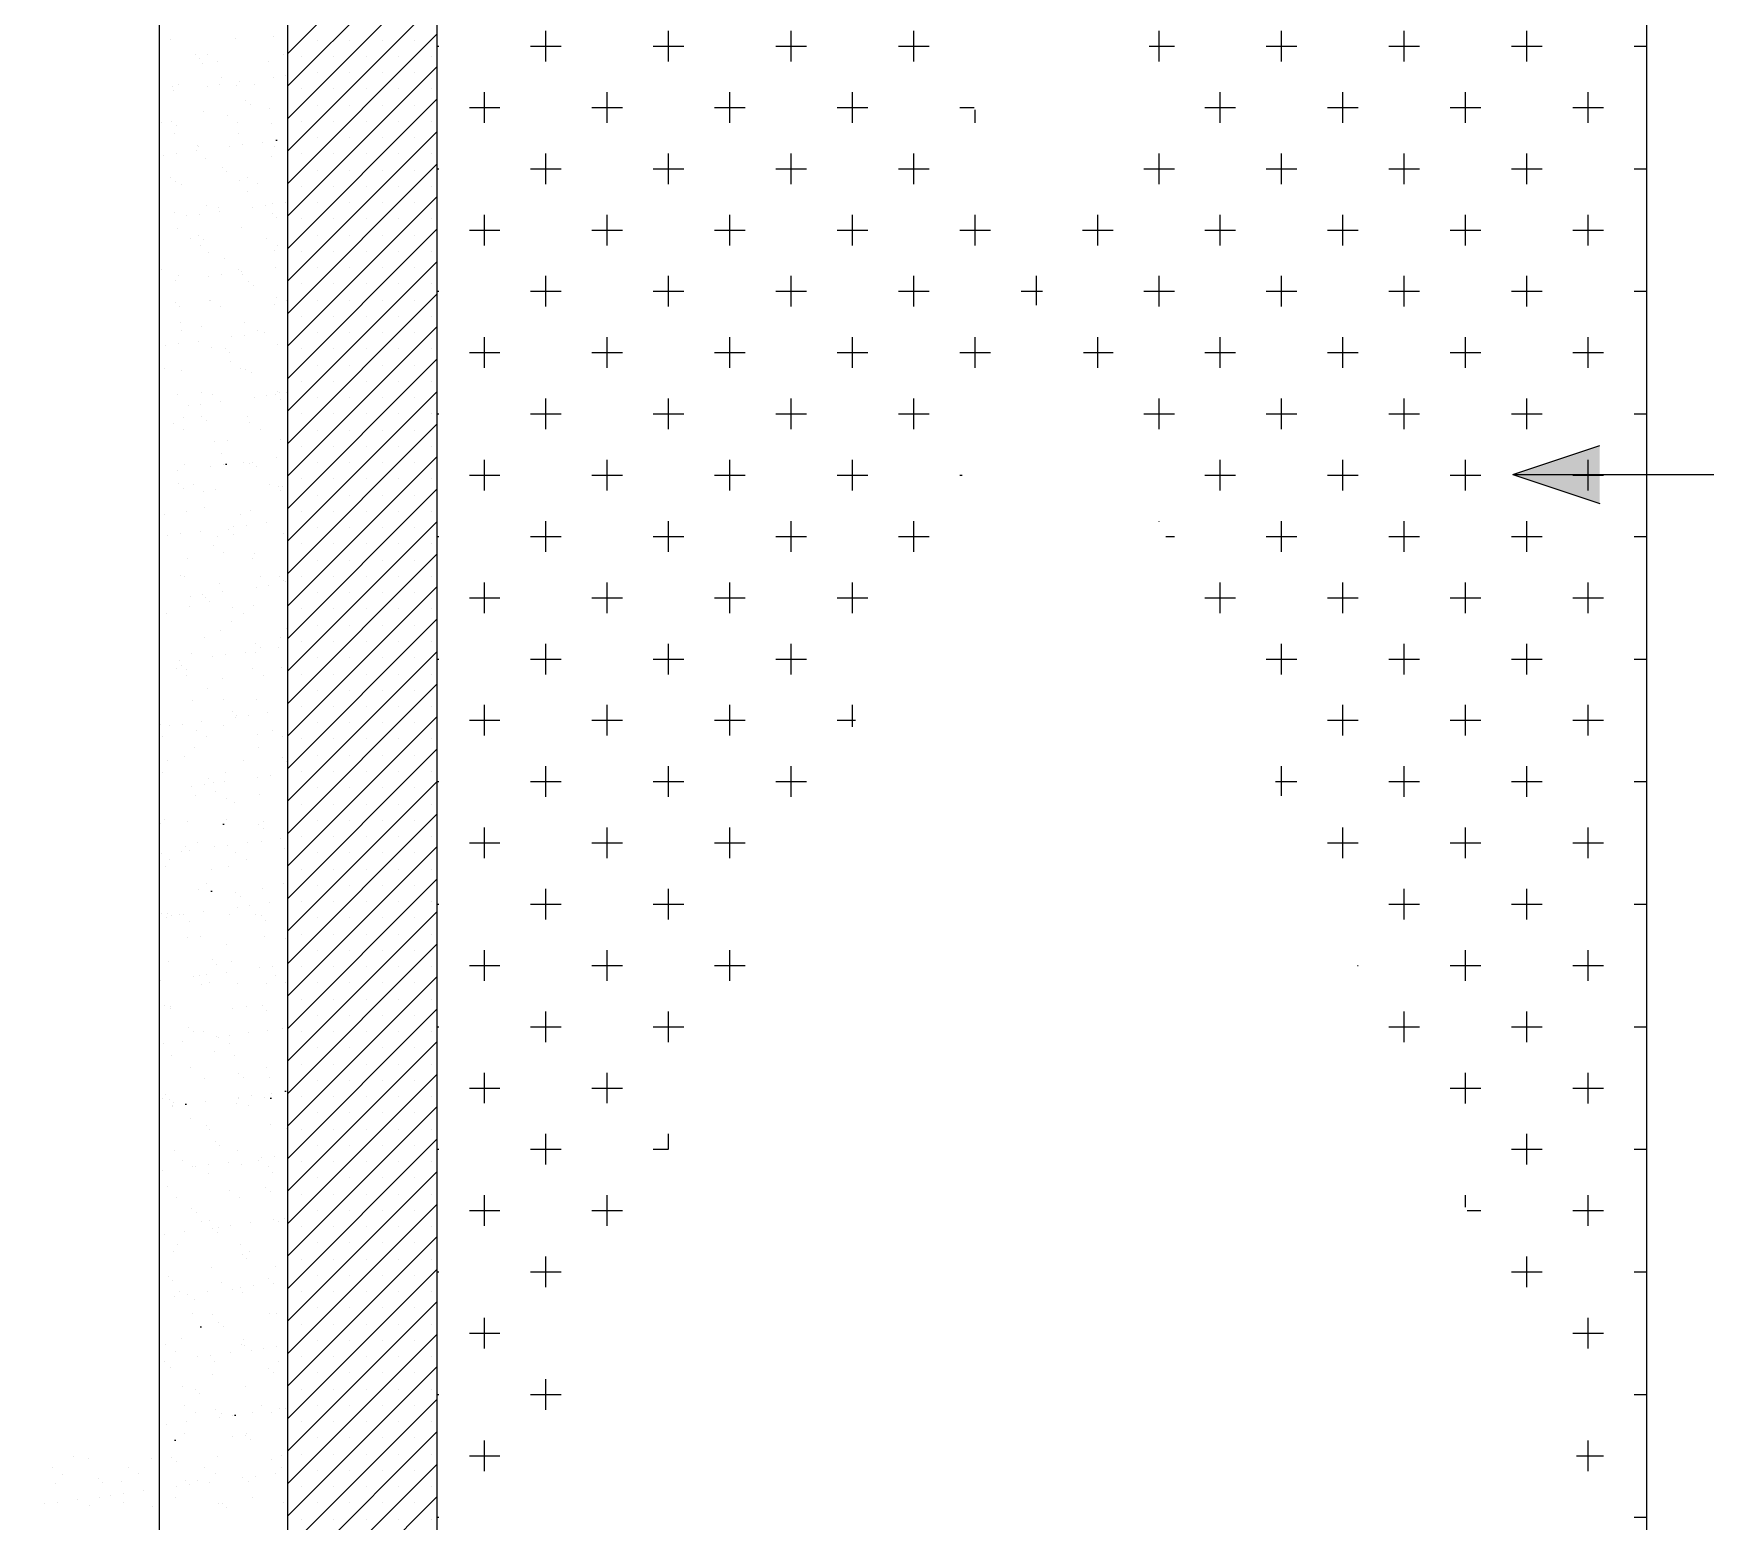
# Model space of a CAD drawing. Header units: millimetres. Extents: x 1052 to 8611, y 971 to 4548.
# Drawn here: x 2709.5 to 2820.6, y 1965.4 to 2064.3 of the extents above; entities that cross this region are included whole.
import ezdxf

# ---------------------------------------------------------------- set-up
doc = ezdxf.new("R2010")
doc.units = ezdxf.units.MM
doc.linetypes.add('DASHED', pattern=[19.05, 12.7, -6.35])
doc.linetypes.add('SOLID_LINE', pattern=[0])
for name, color, linetype in [('AHAT', 3, 'Continuous'), ('KIRMIM', 1, 'Continuous'), ('MIMARI', 2, 'SOLID_LINE')]:
    doc.layers.add(name, color=color, linetype=linetype)

msp = doc.modelspace()

# ---------------------------------------------------------------- hatches: boundary and pattern name
at = {"layer": 'AHAT', "linetype": 'Continuous'}
h = msp.add_hatch(dxfattribs=at)
h.set_pattern_fill('AR-SAND,_I', color=256, scale=8.148699, style=2)
h.set_pattern_definition([(37.5, (-3756.077, -631.67), (-0.513314, 15.701106), [0, -12.386022, 0, -13.852788, 0, -13.241635]), (7.5, (-3756.077, -631.67), (14.42138, 22.99682), [0, -6.681933, 0, -11.163717, 0, -4.278067]), (327.5, (-3766.1, -631.67), (25.376204, 0.046114), [0, -4.07435, 0, -14.667658, 0, -19.149442]), (317.5, (-3766.1, -631.67), (24.49602, 7.151914), [0, -2.037175, 0, -9.615464, 0, -11.000743])])
edge = h.paths.add_edge_path()
edge.add_line((2717.821, 1960.779), (2726.354, 1960.779))
edge.add_line((2709.47, 1970.526), (2709.47, 1960.779))
edge.add_line((2709.47, 1970.526), (2717.821, 1970.526))
edge.add_line((2717.821, 2145.427), (2726.354, 2145.427))
edge.add_line((2709.47, 1960.779), (2717.821, 1960.779))
edge.add_line((2717.821, 2145.427), (2717.821, 1960.779))
edge.add_line((2726.354, 2145.427), (2726.354, 1961.007))
at = {"layer": 'KIRMIM', "linetype": 'Continuous'}
h = msp.add_hatch(dxfattribs=at)
h.set_pattern_fill('CROSS,_I', color=256, scale=16.297397, style=2)
h.set_pattern_definition([(0, (-3756.0773, -637.8277), (4.0743493, 4.0743493), [2.0371747, -6.111524]), (90, (-3755.0587, -638.8463), (-4.0743493, 4.0743493), [2.0371747, -6.111524])])
edge = h.paths.add_edge_path()
edge.add_line((2816.667, 2139.27), (2816.667, 1959.386))
edge.add_line((2736.29, 2139.27), (2736.29, 1954.85))
at = {"layer": 'MIMARI', "linetype": 'Continuous'}
msp.add_hatch(color=256, dxfattribs=at).paths.add_polyline_path([(2813.565, 2033.067), (2813.565, 2036.915), (2807.789, 2034.991)])

# ---------------------------------------------------------------- linework, layer by layer
at = {"layer": 'AHAT', "linetype": 'Continuous'}
msp.add_line((2816.667, 2097.984), (2816.667, 1899.175), dxfattribs=at)
at = {"layer": 'KIRMIM', "linetype": 'DASHED', "ltscale": 100}
for p, q in [((2717.821, 2136.804), (2717.821, 1960.779)), ((2726.354, 2136.804), (2726.354, 1961.007))]:
    msp.add_line(p, q, dxfattribs=at)
at = {"layer": 'MIMARI', "linetype": 'DASHED', "ltscale": 100}
msp.add_line((2736.29, 2136.804), (2736.29, 1961.007), dxfattribs=at)
at = {"layer": 'MIMARI', "linetype": 'Continuous'}
for p, q in [((2816.667, 2136.804), (2816.667, 1965.543)), ((2726.354, 2062.966), (2736.29, 2072.902)), ((2726.354, 2060.805), (2736.29, 2070.742)), ((2726.354, 2058.645), (2736.29, 2068.581)), ((2726.354, 2056.484), (2736.29, 2066.42)), ((2718.608, 2063.918), (2718.608, 2063.918)), ((2722.874, 2063.972), (2722.874, 2063.972)), ((2725.424, 2064.098), (2725.424, 2064.098)), ((2726.354, 2054.323), (2736.29, 2064.259)), ((2728.334, 2063.865), (2728.334, 2063.865)), ((2730.494, 2063.865), (2730.494, 2063.865)), ((2732.655, 2063.865), (2732.655, 2063.865)), ((2734.816, 2063.865), (2734.816, 2063.865)), ((2720.225, 2062.943), (2720.225, 2062.943)), ((2720.525, 2062.667), (2720.525, 2062.667)), ((2721.032, 2062.915), (2721.032, 2062.915)), ((2726.107, 2062.924), (2726.107, 2062.924)), ((2727.253, 2062.785), (2727.253, 2062.785)), ((2729.414, 2062.785), (2729.414, 2062.785)), ((2731.575, 2062.785), (2731.575, 2062.785)), ((2733.735, 2062.785), (2733.735, 2062.785)), ((2735.896, 2062.785), (2735.896, 2062.785)), ((2720.676, 2062.286), (2720.676, 2062.286)), ((2721.719, 2062.477), (2721.719, 2062.477)), ((2725.077, 2062.444), (2725.077, 2062.444)), ((2726.252, 2061.508), (2726.252, 2061.508)), ((2726.354, 2052.162), (2736.29, 2062.099)), ((2728.334, 2061.704), (2728.334, 2061.704)), ((2730.494, 2061.704), (2730.494, 2061.704)), ((2732.655, 2061.704), (2732.655, 2061.704)), ((2734.816, 2061.704), (2734.816, 2061.704)), ((2718.71, 2060.778), (2718.71, 2060.778)), ((2718.803, 2060.527), (2718.803, 2060.527)), ((2719.118, 2060.891), (2719.118, 2060.891)), ((2721.016, 2060.819), (2721.016, 2060.819)), ((2721.865, 2060.93), (2721.865, 2060.93)), ((2721.943, 2061.368), (2721.943, 2061.368)), ((2722.976, 2060.832), (2722.976, 2060.832)), ((2723.19, 2061.105), (2723.19, 2061.105)), ((2724.194, 2060.901), (2724.194, 2060.901)), ((2725.403, 2061.396), (2725.403, 2061.396)), ((2727.253, 2060.624), (2727.253, 2060.624)), ((2729.414, 2060.624), (2729.414, 2060.624)), ((2731.575, 2060.624), (2731.575, 2060.624)), ((2733.735, 2060.624), (2733.735, 2060.624)), ((2735.896, 2060.624), (2735.896, 2060.624)), ((2723.565, 2059.882), (2723.565, 2059.882)), ((2723.866, 2059.607), (2723.866, 2059.607)), ((2725.18, 2059.304), (2725.18, 2059.304)), ((2726.354, 2050.002), (2736.29, 2059.938)), ((2728.334, 2059.544), (2728.334, 2059.544)), ((2730.494, 2059.544), (2730.494, 2059.544)), ((2732.655, 2059.544), (2732.655, 2059.544)), ((2734.816, 2059.544), (2734.816, 2059.544)), ((2717.96, 2058.387), (2717.96, 2058.387)), ((2718.666, 2058.451), (2718.666, 2058.451)), ((2718.966, 2058.176), (2718.966, 2058.176)), ((2720.778, 2059.146), (2720.778, 2059.146)), ((2722.348, 2058.834), (2722.348, 2058.834)), ((2723.036, 2058.396), (2723.036, 2058.396)), ((2725.283, 2058.307), (2725.283, 2058.307)), ((2727.253, 2058.463), (2727.253, 2058.463)), ((2729.414, 2058.463), (2729.414, 2058.463)), ((2731.575, 2058.463), (2731.575, 2058.463)), ((2733.735, 2058.463), (2733.735, 2058.463)), ((2735.896, 2058.463), (2735.896, 2058.463)), ((2718.813, 2057.638), (2718.813, 2057.638)), ((2723.079, 2057.692), (2723.079, 2057.692)), ((2724.692, 2057.083), (2724.692, 2057.083)), ((2726.354, 2047.841), (2736.29, 2057.777)), ((2728.334, 2057.383), (2728.334, 2057.383)), ((2730.494, 2057.383), (2730.494, 2057.383)), ((2732.655, 2057.383), (2732.655, 2057.383)), ((2734.816, 2057.383), (2734.816, 2057.383)), ((2718.132, 2056.219), (2718.132, 2056.219)), ((2718.98, 2056.331), (2718.98, 2056.331)), ((2720.305, 2056.505), (2720.305, 2056.505)), ((2720.384, 2056.877), (2720.384, 2056.877)), ((2720.435, 2056.81), (2720.435, 2056.81)), ((2720.881, 2056.005), (2720.881, 2056.005)), ((2722.519, 2056.797), (2722.519, 2056.797)), ((2723.367, 2056.909), (2723.367, 2056.909)), ((2725.283, 2056.164), (2725.283, 2056.164)), ((2725.51, 2056.82), (2725.51, 2056.82)), ((2727.253, 2056.302), (2727.253, 2056.302)), ((2729.414, 2056.302), (2729.414, 2056.302)), ((2731.575, 2056.302), (2731.575, 2056.302)), ((2733.735, 2056.302), (2733.735, 2056.302)), ((2735.896, 2056.302), (2735.896, 2056.302)), ((2722.006, 2055.391), (2722.006, 2055.391)), ((2722.307, 2055.115), (2722.307, 2055.115)), ((2726.354, 2045.68), (2736.29, 2055.616)), ((2728.334, 2055.222), (2728.334, 2055.222)), ((2730.494, 2055.222), (2730.494, 2055.222)), ((2732.655, 2055.222), (2732.655, 2055.222)), ((2734.816, 2055.222), (2734.816, 2055.222)), ((2718.589, 2054.743), (2718.589, 2054.743)), ((2718.916, 2054.497), (2718.916, 2054.497)), ((2719.277, 2054.306), (2719.277, 2054.306)), ((2723.182, 2054.552), (2723.182, 2054.552)), ((2723.665, 2054.753), (2723.665, 2054.753)), ((2723.725, 2053.816), (2723.725, 2053.816)), ((2724.352, 2054.315), (2724.352, 2054.315)), ((2727.253, 2054.142), (2727.253, 2054.142)), ((2729.414, 2054.142), (2729.414, 2054.142)), ((2731.575, 2054.142), (2731.575, 2054.142)), ((2733.735, 2054.142), (2733.735, 2054.142)), ((2735.896, 2054.142), (2735.896, 2054.142)), ((2720.984, 2052.865), (2720.984, 2052.865)), ((2721.751, 2052.729), (2721.751, 2052.729)), ((2724.022, 2052.775), (2724.022, 2052.775)), ((2724.87, 2052.887), (2724.87, 2052.887)), ((2725.385, 2053.024), (2725.385, 2053.024)), ((2726.195, 2053.061), (2726.195, 2053.061)), ((2726.354, 2043.519), (2736.29, 2053.456)), ((2728.334, 2053.061), (2728.334, 2053.061)), ((2730.494, 2053.061), (2730.494, 2053.061)), ((2732.655, 2053.061), (2732.655, 2053.061)), ((2734.816, 2053.061), (2734.816, 2053.061)), ((2718.825, 2052.386), (2718.825, 2052.386)), ((2719.635, 2052.197), (2719.635, 2052.197)), ((2720.483, 2052.309), (2720.483, 2052.309)), ((2721.808, 2052.484), (2721.808, 2052.484)), ((2725.347, 2052.33), (2725.347, 2052.33)), ((2725.647, 2052.054), (2725.647, 2052.054)), ((2727.253, 2051.981), (2727.253, 2051.981)), ((2729.414, 2051.981), (2729.414, 2051.981)), ((2731.575, 2051.981), (2731.575, 2051.981)), ((2733.735, 2051.981), (2733.735, 2051.981)), ((2735.896, 2051.981), (2735.896, 2051.981)), ((2719.018, 2051.357), (2719.018, 2051.357)), ((2719.906, 2050.662), (2719.906, 2050.662)), ((2720.448, 2050.899), (2720.448, 2050.899)), ((2720.748, 2050.624), (2720.748, 2050.624)), ((2723.284, 2051.411), (2723.284, 2051.411)), ((2724.981, 2050.672), (2724.981, 2050.672)), ((2726.354, 2041.359), (2736.29, 2051.295)), ((2728.334, 2050.901), (2728.334, 2050.901)), ((2730.494, 2050.901), (2730.494, 2050.901)), ((2732.655, 2050.901), (2732.655, 2050.901)), ((2734.816, 2050.901), (2734.816, 2050.901)), ((2720.593, 2050.225), (2720.593, 2050.225)), ((2721.086, 2049.725), (2721.086, 2049.725)), ((2722.166, 2049.325), (2722.166, 2049.325)), ((2725.488, 2049.883), (2725.488, 2049.883)), ((2725.668, 2050.234), (2725.668, 2050.234)), ((2727.253, 2049.82), (2727.253, 2049.82)), ((2729.414, 2049.82), (2729.414, 2049.82)), ((2731.575, 2049.82), (2731.575, 2049.82)), ((2733.735, 2049.82), (2733.735, 2049.82)), ((2735.896, 2049.82), (2735.896, 2049.82)), ((2717.992, 2048.639), (2717.992, 2048.639)), ((2719.121, 2048.217), (2719.121, 2048.217)), ((2721.137, 2048.176), (2721.137, 2048.176)), ((2721.986, 2048.287), (2721.986, 2048.287)), ((2723.067, 2048.648), (2723.067, 2048.648)), ((2723.311, 2048.462), (2723.311, 2048.462)), ((2723.387, 2048.271), (2723.387, 2048.271)), ((2725.524, 2048.753), (2725.524, 2048.753)), ((2726.354, 2039.198), (2736.29, 2049.134)), ((2728.334, 2048.74), (2728.334, 2048.74)), ((2730.494, 2048.74), (2730.494, 2048.74)), ((2732.655, 2048.74), (2732.655, 2048.74)), ((2734.816, 2048.74), (2734.816, 2048.74)), ((2718.924, 2047.884), (2718.924, 2047.884)), ((2723.788, 2047.838), (2723.788, 2047.838)), ((2724.088, 2047.563), (2724.088, 2047.563)), ((2727.253, 2047.659), (2727.253, 2047.659)), ((2729.414, 2047.659), (2729.414, 2047.659)), ((2731.575, 2047.659), (2731.575, 2047.659)), ((2733.735, 2047.659), (2733.735, 2047.659)), ((2735.896, 2047.659), (2735.896, 2047.659)), ((2718.889, 2046.408), (2718.889, 2046.408)), ((2719.189, 2046.133), (2719.189, 2046.133)), ((2721.189, 2046.585), (2721.189, 2046.585)), ((2721.222, 2046.581), (2721.222, 2046.581)), ((2721.909, 2046.143), (2721.909, 2046.143)), ((2725.506, 2046.264), (2725.506, 2046.264)), ((2725.591, 2046.743), (2725.591, 2046.743)), ((2726.297, 2046.591), (2726.297, 2046.591)), ((2726.354, 2037.037), (2736.29, 2046.973)), ((2728.334, 2046.579), (2728.334, 2046.579)), ((2730.494, 2046.579), (2730.494, 2046.579)), ((2732.655, 2046.579), (2732.655, 2046.579)), ((2734.816, 2046.579), (2734.816, 2046.579)), ((2719.224, 2045.077), (2719.224, 2045.077)), ((2720.607, 2044.833), (2720.607, 2044.833)), ((2723.49, 2045.131), (2723.49, 2045.131)), ((2726.354, 2034.876), (2736.29, 2044.813)), ((2727.253, 2045.499), (2727.253, 2045.499)), ((2729.414, 2045.499), (2729.414, 2045.499)), ((2731.575, 2045.499), (2731.575, 2045.499)), ((2733.735, 2045.499), (2733.735, 2045.499)), ((2735.896, 2045.499), (2735.896, 2045.499)), ((2719.101, 2043.688), (2719.101, 2043.688)), ((2719.308, 2044.558), (2719.308, 2044.558)), ((2720.426, 2043.862), (2720.426, 2043.862)), ((2722.64, 2044.154), (2722.64, 2044.154)), ((2723.488, 2044.266), (2723.488, 2044.266)), ((2724.383, 2044.567), (2724.383, 2044.567)), ((2724.813, 2044.44), (2724.813, 2044.44)), ((2728.334, 2044.418), (2728.334, 2044.418)), ((2730.494, 2044.418), (2730.494, 2044.418)), ((2732.655, 2044.418), (2732.655, 2044.418)), ((2734.816, 2044.418), (2734.816, 2044.418)), ((2718.253, 2043.576), (2718.253, 2043.576)), ((2721.292, 2043.444), (2721.292, 2043.444)), ((2722.229, 2043.347), (2722.229, 2043.347)), ((2722.529, 2043.072), (2722.529, 2043.072)), ((2725.693, 2043.603), (2725.693, 2043.603)), ((2726.354, 2032.716), (2736.29, 2042.652)), ((2727.253, 2043.338), (2727.253, 2043.338)), ((2729.414, 2043.338), (2729.414, 2043.338)), ((2731.575, 2043.338), (2731.575, 2043.338)), ((2733.735, 2043.338), (2733.735, 2043.338)), ((2735.896, 2043.338), (2735.896, 2043.338)), ((2718.15, 2042.053), (2718.15, 2042.053)), ((2719.326, 2041.936), (2719.326, 2041.936)), ((2722.538, 2042.5), (2722.538, 2042.5)), ((2723.225, 2042.062), (2723.225, 2042.062)), ((2723.592, 2041.991), (2723.592, 2041.991)), ((2723.947, 2041.773), (2723.947, 2041.773)), ((2728.334, 2042.258), (2728.334, 2042.258)), ((2730.494, 2042.258), (2730.494, 2042.258)), ((2732.655, 2042.258), (2732.655, 2042.258)), ((2734.816, 2042.258), (2734.816, 2042.258)), ((2719.048, 2040.342), (2719.048, 2040.342)), ((2720.624, 2040.477), (2720.624, 2040.477)), ((2725.699, 2040.486), (2725.699, 2040.486)), ((2725.796, 2040.463), (2725.796, 2040.463)), ((2726.316, 2040.418), (2726.316, 2040.418)), ((2726.354, 2030.555), (2736.29, 2040.491)), ((2727.253, 2041.177), (2727.253, 2041.177)), ((2729.414, 2041.177), (2729.414, 2041.177)), ((2731.575, 2041.177), (2731.575, 2041.177)), ((2733.735, 2041.177), (2733.735, 2041.177)), ((2735.896, 2041.177), (2735.896, 2041.177)), ((2719.756, 2039.554), (2719.756, 2039.554)), ((2720.604, 2039.666), (2720.604, 2039.666)), ((2721.394, 2040.304), (2721.394, 2040.304)), ((2721.929, 2039.841), (2721.929, 2039.841)), ((2724.143, 2040.132), (2724.143, 2040.132)), ((2724.991, 2040.244), (2724.991, 2040.244)), ((2725.569, 2040.286), (2725.569, 2040.286)), ((2725.87, 2040.011), (2725.87, 2040.011)), ((2728.334, 2040.097), (2728.334, 2040.097)), ((2730.494, 2040.097), (2730.494, 2040.097)), ((2732.655, 2040.097), (2732.655, 2040.097)), ((2734.816, 2040.097), (2734.816, 2040.097)), ((2718.779, 2038.41), (2718.779, 2038.41)), ((2719.429, 2038.796), (2719.429, 2038.796)), ((2720.67, 2038.856), (2720.67, 2038.856)), ((2720.971, 2038.581), (2720.971, 2038.581)), ((2723.695, 2038.851), (2723.695, 2038.851)), ((2723.854, 2038.419), (2723.854, 2038.419)), ((2726.354, 2028.394), (2736.29, 2038.33)), ((2727.253, 2039.016), (2727.253, 2039.016)), ((2729.414, 2039.016), (2729.414, 2039.016)), ((2731.575, 2039.016), (2731.575, 2039.016)), ((2733.735, 2039.016), (2733.735, 2039.016)), ((2735.896, 2039.016), (2735.896, 2039.016)), ((2719.466, 2037.972), (2719.466, 2037.972)), ((2721.497, 2037.164), (2721.497, 2037.164)), ((2722.388, 2037.281), (2722.388, 2037.281)), ((2724.542, 2037.981), (2724.542, 2037.981)), ((2725.899, 2037.323), (2725.899, 2037.323)), ((2728.334, 2037.936), (2728.334, 2037.936)), ((2730.494, 2037.936), (2730.494, 2037.936)), ((2732.655, 2037.936), (2732.655, 2037.936)), ((2734.816, 2037.936), (2734.816, 2037.936)), ((2721.94, 2036.396), (2721.94, 2036.396)), ((2725.645, 2036.11), (2725.645, 2036.11)), ((2726.354, 2026.233), (2736.29, 2036.17)), ((2727.253, 2036.856), (2727.253, 2036.856)), ((2729.414, 2036.856), (2729.414, 2036.856)), ((2731.575, 2036.856), (2731.575, 2036.856)), ((2733.735, 2036.856), (2733.735, 2036.856)), ((2735.896, 2036.856), (2735.896, 2036.856)), ((2807.789, 2034.991), (2813.565, 2036.915)), ((2719.045, 2035.241), (2719.045, 2035.241)), ((2719.532, 2035.656), (2719.532, 2035.656)), ((2721.258, 2035.533), (2721.258, 2035.533)), ((2722.107, 2035.644), (2722.107, 2035.644)), ((2723.432, 2035.819), (2723.432, 2035.819)), ((2723.798, 2035.71), (2723.798, 2035.71)), ((2724.011, 2035.795), (2724.011, 2035.795)), ((2724.311, 2035.52), (2724.311, 2035.52)), ((2728.334, 2035.775), (2728.334, 2035.775)), ((2730.494, 2035.775), (2730.494, 2035.775)), ((2732.655, 2035.775), (2732.655, 2035.775)), ((2734.816, 2035.775), (2734.816, 2035.775)), ((2807.789, 2034.991), (2843.103, 2034.991)), ((2807.789, 2034.991), (2813.565, 2033.067)), ((2719.111, 2034.365), (2719.111, 2034.365)), ((2719.412, 2034.089), (2719.412, 2034.089)), ((2720.095, 2034.329), (2720.095, 2034.329)), ((2720.783, 2033.891), (2720.783, 2033.891)), ((2721.6, 2034.024), (2721.6, 2034.024)), ((2725.171, 2034.338), (2725.171, 2034.338)), ((2725.729, 2034.22), (2725.729, 2034.22)), ((2725.858, 2033.9), (2725.858, 2033.9)), ((2726.001, 2034.182), (2726.001, 2034.182)), ((2726.354, 2024.073), (2736.29, 2034.009)), ((2727.253, 2034.695), (2727.253, 2034.695)), ((2729.414, 2034.695), (2729.414, 2034.695)), ((2731.575, 2034.695), (2731.575, 2034.695)), ((2733.735, 2034.695), (2733.735, 2034.695)), ((2735.896, 2034.695), (2735.896, 2034.695)), ((2720.83, 2032.79), (2720.83, 2032.79)), ((2723.9, 2032.57), (2723.9, 2032.57)), ((2728.334, 2033.615), (2728.334, 2033.615)), ((2730.494, 2033.615), (2730.494, 2033.615)), ((2732.655, 2033.615), (2732.655, 2033.615)), ((2734.816, 2033.615), (2734.816, 2033.615)), ((2718.181, 2032.306), (2718.181, 2032.306)), ((2719.634, 2032.516), (2719.634, 2032.516)), ((2722.761, 2031.511), (2722.761, 2031.511)), ((2723.257, 2032.315), (2723.257, 2032.315)), ((2723.609, 2031.623), (2723.609, 2031.623)), ((2724.934, 2031.797), (2724.934, 2031.797)), ((2726.354, 2021.912), (2736.29, 2031.848)), ((2727.253, 2032.534), (2727.253, 2032.534)), ((2728.334, 2031.454), (2728.334, 2031.454)), ((2729.414, 2032.534), (2729.414, 2032.534)), ((2730.494, 2031.454), (2730.494, 2031.454)), ((2731.575, 2032.534), (2731.575, 2032.534)), ((2732.655, 2031.454), (2732.655, 2031.454)), ((2733.735, 2032.534), (2733.735, 2032.534)), ((2734.816, 2031.454), (2734.816, 2031.454)), ((2735.896, 2032.534), (2735.896, 2032.534)), ((2718.374, 2030.933), (2718.374, 2030.933)), ((2719.222, 2031.045), (2719.222, 2031.045)), ((2720.547, 2031.219), (2720.547, 2031.219)), ((2721.702, 2030.884), (2721.702, 2030.884)), ((2722.452, 2031.304), (2722.452, 2031.304)), ((2722.752, 2031.028), (2722.752, 2031.028)), ((2726.104, 2031.042), (2726.104, 2031.042)), ((2727.253, 2030.373), (2727.253, 2030.373)), ((2729.414, 2030.373), (2729.414, 2030.373)), ((2731.575, 2030.373), (2731.575, 2030.373)), ((2733.735, 2030.373), (2733.735, 2030.373)), ((2735.896, 2030.373), (2735.896, 2030.373)), ((2717.853, 2029.598), (2717.853, 2029.598)), ((2719.737, 2029.376), (2719.737, 2029.376)), ((2721.412, 2030.248), (2721.412, 2030.248)), ((2722.099, 2029.81), (2722.099, 2029.81)), ((2724.003, 2029.43), (2724.003, 2029.43)), ((2724.17, 2029.729), (2724.17, 2029.729)), ((2726.354, 2019.751), (2736.29, 2029.687)), ((2728.334, 2029.293), (2728.334, 2029.293)), ((2730.494, 2029.293), (2730.494, 2029.293)), ((2732.655, 2029.293), (2732.655, 2029.293)), ((2734.816, 2029.293), (2734.816, 2029.293)), ((2719.271, 2028.299), (2719.271, 2028.299)), ((2719.498, 2028.225), (2719.498, 2028.225)), ((2724.573, 2028.234), (2724.573, 2028.234)), ((2725.792, 2028.243), (2725.792, 2028.243)), ((2727.253, 2028.213), (2727.253, 2028.213)), ((2729.414, 2028.213), (2729.414, 2028.213)), ((2731.575, 2028.213), (2731.575, 2028.213)), ((2733.735, 2028.213), (2733.735, 2028.213)), ((2735.896, 2028.213), (2735.896, 2028.213)), ((2720.725, 2027.023), (2720.725, 2027.023)), ((2721.805, 2027.743), (2721.805, 2027.743)), ((2722.05, 2027.198), (2722.05, 2027.198)), ((2724.264, 2027.489), (2724.264, 2027.489)), ((2725.112, 2027.601), (2725.112, 2027.601)), ((2726.092, 2027.968), (2726.092, 2027.968)), ((2726.207, 2027.902), (2726.207, 2027.902)), ((2726.354, 2017.59), (2736.29, 2027.527)), ((2728.334, 2027.132), (2728.334, 2027.132)), ((2730.494, 2027.132), (2730.494, 2027.132)), ((2732.655, 2027.132), (2732.655, 2027.132)), ((2734.816, 2027.132), (2734.816, 2027.132)), ((2719.84, 2026.235), (2719.84, 2026.235)), ((2719.877, 2026.911), (2719.877, 2026.911)), ((2720.893, 2026.812), (2720.893, 2026.812)), ((2721.193, 2026.537), (2721.193, 2026.537)), ((2722.728, 2026.167), (2722.728, 2026.167)), ((2724.106, 2026.29), (2724.106, 2026.29)), ((2727.253, 2026.052), (2727.253, 2026.052)), ((2729.414, 2026.052), (2729.414, 2026.052)), ((2731.575, 2026.052), (2731.575, 2026.052)), ((2733.735, 2026.052), (2733.735, 2026.052)), ((2735.896, 2026.052), (2735.896, 2026.052)), ((2718.34, 2025.72), (2718.34, 2025.72)), ((2722.611, 2025.238), (2722.611, 2025.238)), ((2723.415, 2025.729), (2723.415, 2025.729)), ((2726.354, 2015.43), (2736.29, 2025.366)), ((2728.334, 2024.972), (2728.334, 2024.972)), ((2730.494, 2024.972), (2730.494, 2024.972)), ((2732.655, 2024.972), (2732.655, 2024.972)), ((2734.816, 2024.972), (2734.816, 2024.972)), ((2720.814, 2024.144), (2720.814, 2024.144)), ((2721.908, 2024.603), (2721.908, 2024.603)), ((2724.233, 2023.752), (2724.233, 2023.752)), ((2725.889, 2024.153), (2725.889, 2024.153)), ((2726.309, 2024.762), (2726.309, 2024.762)), ((2727.253, 2023.891), (2727.253, 2023.891)), ((2729.414, 2023.891), (2729.414, 2023.891)), ((2731.575, 2023.891), (2731.575, 2023.891)), ((2733.735, 2023.891), (2733.735, 2023.891)), ((2735.896, 2023.891), (2735.896, 2023.891)), ((2719.166, 2022.598), (2719.166, 2022.598)), ((2719.942, 2023.095), (2719.942, 2023.095)), ((2721.379, 2022.89), (2721.379, 2022.89)), ((2722.228, 2023.001), (2722.228, 2023.001)), ((2723.553, 2023.176), (2723.553, 2023.176)), ((2724.208, 2023.149), (2724.208, 2023.149)), ((2724.534, 2023.476), (2724.534, 2023.476)), ((2725.766, 2023.467), (2725.766, 2023.467)), ((2726.354, 2013.269), (2736.29, 2023.205)), ((2728.334, 2022.811), (2728.334, 2022.811)), ((2730.494, 2022.811), (2730.494, 2022.811)), ((2732.655, 2022.811), (2732.655, 2022.811)), ((2734.816, 2022.811), (2734.816, 2022.811)), ((2717.841, 2022.424), (2717.841, 2022.424)), ((2717.841, 2021.483), (2717.841, 2021.483)), ((2718.969, 2022.077), (2718.969, 2022.077)), ((2719.334, 2022.321), (2719.334, 2022.321)), ((2719.634, 2022.046), (2719.634, 2022.046)), ((2719.656, 2021.639), (2719.656, 2021.639)), ((2722.01, 2021.463), (2722.01, 2021.463)), ((2724.044, 2022.086), (2724.044, 2022.086)), ((2724.731, 2021.648), (2724.731, 2021.648)), ((2725.952, 2022.177), (2725.952, 2022.177)), ((2727.253, 2021.73), (2727.253, 2021.73)), ((2729.414, 2021.73), (2729.414, 2021.73)), ((2731.575, 2021.73), (2731.575, 2021.73)), ((2733.735, 2021.73), (2733.735, 2021.73)), ((2735.896, 2021.73), (2735.896, 2021.73)), ((2721.052, 2020.747), (2721.052, 2020.747)), ((2726.354, 2011.108), (2736.29, 2021.044)), ((2728.334, 2020.65), (2728.334, 2020.65)), ((2730.494, 2020.65), (2730.494, 2020.65)), ((2732.655, 2020.65), (2732.655, 2020.65)), ((2734.816, 2020.65), (2734.816, 2020.65)), ((2720.045, 2019.955), (2720.045, 2019.955)), ((2722.13, 2020.063), (2722.13, 2020.063)), ((2722.674, 2019.26), (2722.674, 2019.26)), ((2724.311, 2020.009), (2724.311, 2020.009)), ((2727.253, 2019.57), (2727.253, 2019.57)), ((2729.414, 2019.57), (2729.414, 2019.57)), ((2731.575, 2019.57), (2731.575, 2019.57)), ((2733.735, 2019.57), (2733.735, 2019.57)), ((2735.896, 2019.57), (2735.896, 2019.57)), ((2717.944, 2018.343), (2717.944, 2018.343)), ((2718.495, 2018.29), (2718.495, 2018.29)), ((2719.343, 2018.402), (2719.343, 2018.402)), ((2720.668, 2018.576), (2720.668, 2018.576)), ((2722.113, 2018.323), (2722.113, 2018.323)), ((2722.882, 2018.868), (2722.882, 2018.868)), ((2722.975, 2018.985), (2722.975, 2018.985)), ((2723.73, 2018.979), (2723.73, 2018.979)), ((2725.055, 2019.154), (2725.055, 2019.154)), ((2726.354, 2008.947), (2736.29, 2018.884)), ((2728.334, 2018.489), (2728.334, 2018.489)), ((2730.494, 2018.489), (2730.494, 2018.489)), ((2732.655, 2018.489), (2732.655, 2018.489)), ((2734.816, 2018.489), (2734.816, 2018.489)), ((2718.076, 2017.555), (2718.076, 2017.555)), ((2720.285, 2017.996), (2720.285, 2017.996)), ((2720.972, 2017.558), (2720.972, 2017.558)), ((2724.393, 2017.686), (2724.393, 2017.686)), ((2725.36, 2018.005), (2725.36, 2018.005)), ((2726.047, 2017.567), (2726.047, 2017.567)), ((2727.253, 2017.409), (2727.253, 2017.409)), ((2729.414, 2017.409), (2729.414, 2017.409)), ((2731.575, 2017.409), (2731.575, 2017.409)), ((2733.735, 2017.409), (2733.735, 2017.409)), ((2735.896, 2017.409), (2735.896, 2017.409)), ((2718.371, 2015.972), (2718.371, 2015.972)), ((2719.493, 2016.255), (2719.493, 2016.255)), ((2720.148, 2016.815), (2720.148, 2016.815)), ((2723.446, 2015.982), (2723.446, 2015.982)), ((2724.414, 2016.869), (2724.414, 2016.869)), ((2726.015, 2016.199), (2726.015, 2016.199)), ((2726.315, 2015.924), (2726.315, 2015.924)), ((2726.354, 2006.787), (2736.29, 2016.723)), ((2728.334, 2016.329), (2728.334, 2016.329)), ((2730.494, 2016.329), (2730.494, 2016.329)), ((2732.655, 2016.329), (2732.655, 2016.329)), ((2734.816, 2016.329), (2734.816, 2016.329)), ((2718.047, 2015.202), (2718.047, 2015.202)), ((2722.216, 2015.182), (2722.216, 2015.182)), ((2724.385, 2014.846), (2724.385, 2014.846)), ((2725.233, 2014.958), (2725.233, 2014.958)), ((2727.253, 2015.248), (2727.253, 2015.248)), ((2729.414, 2015.248), (2729.414, 2015.248)), ((2731.575, 2015.248), (2731.575, 2015.248)), ((2733.735, 2015.248), (2733.735, 2015.248)), ((2735.896, 2015.248), (2735.896, 2015.248)), ((2719.998, 2014.268), (2719.998, 2014.268)), ((2720.25, 2013.674), (2720.25, 2013.674)), ((2720.846, 2014.38), (2720.846, 2014.38)), ((2721.116, 2014.769), (2721.116, 2014.769)), ((2721.416, 2014.494), (2721.416, 2014.494)), ((2721.601, 2013.915), (2721.601, 2013.915)), ((2722.171, 2014.555), (2722.171, 2014.555)), ((2724.516, 2013.729), (2724.516, 2013.729)), ((2726.354, 2004.626), (2736.29, 2014.562)), ((2728.334, 2014.168), (2728.334, 2014.168)), ((2730.494, 2014.168), (2730.494, 2014.168)), ((2732.655, 2014.168), (2732.655, 2014.168)), ((2734.816, 2014.168), (2734.816, 2014.168)), ((2722.288, 2013.477), (2722.288, 2013.477)), ((2722.834, 2013.195), (2722.834, 2013.195)), ((2727.253, 2013.087), (2727.253, 2013.087)), ((2729.414, 2013.087), (2729.414, 2013.087)), ((2731.575, 2013.087), (2731.575, 2013.087)), ((2733.735, 2013.087), (2733.735, 2013.087)), ((2735.896, 2013.087), (2735.896, 2013.087)), ((2717.935, 2011.764), (2717.935, 2011.764)), ((2718.149, 2012.062), (2718.149, 2012.062)), ((2719.687, 2011.891), (2719.687, 2011.891)), ((2722.318, 2012.042), (2722.318, 2012.042)), ((2724.456, 2011.708), (2724.456, 2011.708)), ((2724.763, 2011.901), (2724.763, 2011.901)), ((2726.354, 2002.465), (2736.29, 2012.401)), ((2728.334, 2012.007), (2728.334, 2012.007)), ((2730.494, 2012.007), (2730.494, 2012.007)), ((2732.655, 2012.007), (2732.655, 2012.007)), ((2734.816, 2012.007), (2734.816, 2012.007)), ((2720.353, 2010.534), (2720.353, 2010.534)), ((2722.349, 2010.358), (2722.349, 2010.358)), ((2723.674, 2010.533), (2723.674, 2010.533)), ((2724.619, 2010.589), (2724.619, 2010.589)), ((2724.756, 2011.433), (2724.756, 2011.433)), ((2725.887, 2010.824), (2725.887, 2010.824)), ((2727.253, 2010.927), (2727.253, 2010.927)), ((2729.414, 2010.927), (2729.414, 2010.927)), ((2731.575, 2010.927), (2731.575, 2010.927)), ((2733.735, 2010.927), (2733.735, 2010.927)), ((2735.896, 2010.927), (2735.896, 2010.927)), ((2717.842, 2009.824), (2717.842, 2009.824)), ((2717.962, 2009.781), (2717.962, 2009.781)), ((2718.529, 2009.386), (2718.529, 2009.386)), ((2719.287, 2009.955), (2719.287, 2009.955)), ((2719.557, 2010.278), (2719.557, 2010.278)), ((2719.857, 2010.002), (2719.857, 2010.002)), ((2721.5, 2010.247), (2721.5, 2010.247)), ((2722.917, 2009.834), (2722.917, 2009.834)), ((2723.605, 2009.396), (2723.605, 2009.396)), ((2726.174, 2010.134), (2726.174, 2010.134)), ((2726.354, 2000.304), (2736.29, 2010.241)), ((2728.334, 2009.846), (2728.334, 2009.846)), ((2730.494, 2009.846), (2730.494, 2009.846)), ((2732.655, 2009.846), (2732.655, 2009.846)), ((2734.816, 2009.846), (2734.816, 2009.846)), ((2718.252, 2008.922), (2718.252, 2008.922)), ((2721.275, 2008.703), (2721.275, 2008.703)), ((2722.421, 2008.902), (2722.421, 2008.902)), ((2727.253, 2008.766), (2727.253, 2008.766)), ((2729.414, 2008.766), (2729.414, 2008.766)), ((2731.575, 2008.766), (2731.575, 2008.766)), ((2733.735, 2008.766), (2733.735, 2008.766)), ((2735.896, 2008.766), (2735.896, 2008.766)), ((2720.456, 2007.394), (2720.456, 2007.394)), ((2721.004, 2007.81), (2721.004, 2007.81)), ((2722.897, 2007.217), (2722.897, 2007.217)), ((2724.722, 2007.448), (2724.722, 2007.448)), ((2726.079, 2007.82), (2726.079, 2007.82)), ((2726.354, 1998.144), (2736.29, 2008.08)), ((2728.334, 2007.686), (2728.334, 2007.686)), ((2730.494, 2007.686), (2730.494, 2007.686)), ((2732.655, 2007.686), (2732.655, 2007.686)), ((2734.816, 2007.686), (2734.816, 2007.686)), ((2720.789, 2005.933), (2720.789, 2005.933)), ((2723.003, 2006.225), (2723.003, 2006.225)), ((2723.198, 2006.942), (2723.198, 2006.942)), ((2723.851, 2006.336), (2723.851, 2006.336)), ((2725.176, 2006.511), (2725.176, 2006.511)), ((2726.354, 1995.983), (2736.29, 2005.919)), ((2727.253, 2006.605), (2727.253, 2006.605)), ((2729.414, 2006.605), (2729.414, 2006.605)), ((2731.575, 2006.605), (2731.575, 2006.605)), ((2733.735, 2006.605), (2733.735, 2006.605)), ((2735.896, 2006.605), (2735.896, 2006.605)), ((2717.998, 2005.786), (2717.998, 2005.786)), ((2718.298, 2005.511), (2718.298, 2005.511)), ((2718.355, 2005.782), (2718.355, 2005.782)), ((2718.616, 2005.647), (2718.616, 2005.647)), ((2719.158, 2005.743), (2719.158, 2005.743)), ((2719.464, 2005.759), (2719.464, 2005.759)), ((2719.846, 2005.305), (2719.846, 2005.305)), ((2722.524, 2005.762), (2722.524, 2005.762)), ((2724.234, 2005.753), (2724.234, 2005.753)), ((2724.615, 2005.642), (2724.615, 2005.642)), ((2724.921, 2005.315), (2724.921, 2005.315)), ((2728.334, 2005.525), (2728.334, 2005.525)), ((2730.494, 2005.525), (2730.494, 2005.525)), ((2732.655, 2005.525), (2732.655, 2005.525)), ((2734.816, 2005.525), (2734.816, 2005.525)), ((2719.716, 2004.212), (2719.716, 2004.212)), ((2720.558, 2004.254), (2720.558, 2004.254)), ((2722.32, 2003.729), (2722.32, 2003.729)), ((2724.824, 2004.308), (2724.824, 2004.308)), ((2726.237, 2004.156), (2726.237, 2004.156)), ((2726.354, 1993.822), (2736.29, 2003.758)), ((2727.253, 2004.444), (2727.253, 2004.444)), ((2729.414, 2004.444), (2729.414, 2004.444)), ((2731.575, 2004.444), (2731.575, 2004.444)), ((2733.735, 2004.444), (2733.735, 2004.444)), ((2735.896, 2004.444), (2735.896, 2004.444)), ((2718.457, 2002.642), (2718.457, 2002.642)), ((2721.338, 2002.726), (2721.338, 2002.726)), ((2722.626, 2002.622), (2722.626, 2002.622)), ((2728.334, 2003.364), (2728.334, 2003.364)), ((2730.494, 2003.364), (2730.494, 2003.364)), ((2732.655, 2003.364), (2732.655, 2003.364)), ((2734.816, 2003.364), (2734.816, 2003.364)), ((2720.119, 2001.625), (2720.119, 2001.625)), ((2720.475, 2001.662), (2720.475, 2001.662)), ((2720.967, 2001.737), (2720.967, 2001.737)), ((2721.639, 2002.45), (2721.639, 2002.45)), ((2722.292, 2001.912), (2722.292, 2001.912)), ((2724.506, 2002.203), (2724.506, 2002.203)), ((2725.354, 2002.315), (2725.354, 2002.315)), ((2725.55, 2001.671), (2725.55, 2001.671)), ((2726.354, 1991.661), (2736.29, 2001.598)), ((2727.253, 2002.284), (2727.253, 2002.284)), ((2729.414, 2002.284), (2729.414, 2002.284)), ((2731.575, 2002.284), (2731.575, 2002.284)), ((2733.735, 2002.284), (2733.735, 2002.284)), ((2735.896, 2002.284), (2735.896, 2002.284)), ((2717.905, 2001.334), (2717.905, 2001.334)), ((2720.661, 2001.114), (2720.661, 2001.114)), ((2721.162, 2001.224), (2721.162, 2001.224)), ((2723.057, 2001.151), (2723.057, 2001.151)), ((2724.927, 2001.168), (2724.927, 2001.168)), ((2726.237, 2001.234), (2726.237, 2001.234)), ((2728.334, 2001.203), (2728.334, 2001.203)), ((2730.494, 2001.203), (2730.494, 2001.203)), ((2732.655, 2001.203), (2732.655, 2001.203)), ((2734.816, 2001.203), (2734.816, 2001.203)), ((2718.157, 1999.721), (2718.157, 1999.721)), ((2718.56, 1999.501), (2718.56, 1999.501)), ((2718.561, 1999.639), (2718.561, 1999.639)), ((2722.729, 1999.481), (2722.729, 1999.481)), ((2723.636, 1999.648), (2723.636, 1999.648)), ((2724.679, 1999.665), (2724.679, 1999.665)), ((2724.979, 1999.389), (2724.979, 1999.389)), ((2726.354, 1989.501), (2736.29, 1999.437)), ((2727.253, 2000.123), (2727.253, 2000.123)), ((2729.414, 2000.123), (2729.414, 2000.123)), ((2731.575, 2000.123), (2731.575, 2000.123)), ((2733.735, 2000.123), (2733.735, 2000.123)), ((2735.896, 2000.123), (2735.896, 2000.123)), ((2719.779, 1998.234), (2719.779, 1998.234)), ((2726.008, 1998.181), (2726.008, 1998.181)), ((2728.334, 1999.043), (2728.334, 1999.043)), ((2730.494, 1999.043), (2730.494, 1999.043)), ((2732.655, 1999.043), (2732.655, 1999.043)), ((2734.816, 1999.043), (2734.816, 1999.043)), ((2718.083, 1997.138), (2718.083, 1997.138)), ((2719.408, 1997.312), (2719.408, 1997.312)), ((2720.08, 1997.959), (2720.08, 1997.959)), ((2720.764, 1997.973), (2720.764, 1997.973)), ((2721.621, 1997.604), (2721.621, 1997.604)), ((2721.791, 1997.581), (2721.791, 1997.581)), ((2722.47, 1997.715), (2722.47, 1997.715)), ((2722.478, 1997.143), (2722.478, 1997.143)), ((2723.794, 1997.89), (2723.794, 1997.89)), ((2725.03, 1998.028), (2725.03, 1998.028)), ((2726.354, 1987.34), (2736.29, 1997.276)), ((2727.253, 1997.962), (2727.253, 1997.962)), ((2729.414, 1997.962), (2729.414, 1997.962)), ((2731.575, 1997.962), (2731.575, 1997.962)), ((2733.735, 1997.962), (2733.735, 1997.962)), ((2735.896, 1997.962), (2735.896, 1997.962)), ((2718.663, 1996.361), (2718.663, 1996.361)), ((2721.498, 1996.66), (2721.498, 1996.66)), ((2722.832, 1996.341), (2722.832, 1996.341)), ((2728.334, 1996.882), (2728.334, 1996.882)), ((2730.494, 1996.882), (2730.494, 1996.882)), ((2732.655, 1996.882), (2732.655, 1996.882)), ((2734.816, 1996.882), (2734.816, 1996.882)), ((2719.877, 1995.558), (2719.877, 1995.558)), ((2720.866, 1994.833), (2720.866, 1994.833)), ((2723.12, 1995.173), (2723.12, 1995.173)), ((2723.42, 1994.898), (2723.42, 1994.898)), ((2724.952, 1995.567), (2724.952, 1995.567)), ((2725.132, 1994.887), (2725.132, 1994.887)), ((2726.354, 1985.179), (2736.29, 1995.115)), ((2727.253, 1995.801), (2727.253, 1995.801)), ((2729.414, 1995.801), (2729.414, 1995.801)), ((2731.575, 1995.801), (2731.575, 1995.801)), ((2733.735, 1995.801), (2733.735, 1995.801)), ((2735.896, 1995.801), (2735.896, 1995.801)), ((2718.221, 1993.743), (2718.221, 1993.743)), ((2723.972, 1993.693), (2723.972, 1993.693)), ((2725.297, 1993.868), (2725.297, 1993.868)), ((2728.334, 1994.721), (2728.334, 1994.721)), ((2730.494, 1994.721), (2730.494, 1994.721)), ((2732.655, 1994.721), (2732.655, 1994.721)), ((2734.816, 1994.721), (2734.816, 1994.721)), ((2718.032, 1993.491), (2718.032, 1993.491)), ((2718.521, 1993.468), (2718.521, 1993.468)), ((2718.719, 1993.053), (2718.719, 1993.053)), ((2718.737, 1993.004), (2718.737, 1993.004)), ((2718.765, 1993.221), (2718.765, 1993.221)), ((2719.585, 1993.116), (2719.585, 1993.116)), ((2720.91, 1993.29), (2720.91, 1993.29)), ((2722.934, 1993.201), (2722.934, 1993.201)), ((2723.107, 1993.5), (2723.107, 1993.5)), ((2723.124, 1993.582), (2723.124, 1993.582)), ((2723.794, 1993.062), (2723.794, 1993.062)), ((2724.838, 1993.599), (2724.838, 1993.599)), ((2726.354, 1983.018), (2736.29, 1992.955)), ((2727.253, 1993.641), (2727.253, 1993.641)), ((2728.334, 1992.56), (2728.334, 1992.56)), ((2729.414, 1993.641), (2729.414, 1993.641)), ((2730.494, 1992.56), (2730.494, 1992.56)), ((2731.575, 1993.641), (2731.575, 1993.641)), ((2732.655, 1992.56), (2732.655, 1992.56)), ((2733.735, 1993.641), (2733.735, 1993.641)), ((2734.816, 1992.56), (2734.816, 1992.56)), ((2735.896, 1993.641), (2735.896, 1993.641)), ((2719.939, 1992.169), (2719.939, 1992.169)), ((2720.969, 1991.693), (2720.969, 1991.693)), ((2721.193, 1991.477), (2721.193, 1991.477)), ((2725.235, 1991.747), (2725.235, 1991.747)), ((2726.268, 1991.486), (2726.268, 1991.486)), ((2727.253, 1991.48), (2727.253, 1991.48)), ((2729.414, 1991.48), (2729.414, 1991.48)), ((2731.575, 1991.48), (2731.575, 1991.48)), ((2733.735, 1991.48), (2733.735, 1991.48)), ((2735.896, 1991.48), (2735.896, 1991.48)), ((2721.561, 1990.682), (2721.561, 1990.682)), ((2721.861, 1990.407), (2721.861, 1990.407)), ((2726.354, 1980.858), (2736.29, 1990.794)), ((2728.334, 1990.4), (2728.334, 1990.4)), ((2730.494, 1990.4), (2730.494, 1990.4)), ((2732.655, 1990.4), (2732.655, 1990.4)), ((2734.816, 1990.4), (2734.816, 1990.4)), ((2718.868, 1990.081), (2718.868, 1990.081)), ((2719.348, 1989.41), (2719.348, 1989.41)), ((2722.413, 1989.269), (2722.413, 1989.269)), ((2723.037, 1990.061), (2723.037, 1990.061)), ((2724.423, 1989.419), (2724.423, 1989.419)), ((2724.626, 1989.56), (2724.626, 1989.56)), ((2725.475, 1989.672), (2725.475, 1989.672)), ((2727.253, 1989.319), (2727.253, 1989.319)), ((2729.414, 1989.319), (2729.414, 1989.319)), ((2731.575, 1989.319), (2731.575, 1989.319)), ((2733.735, 1989.319), (2733.735, 1989.319)), ((2735.896, 1989.319), (2735.896, 1989.319)), ((2718.026, 1988.691), (2718.026, 1988.691)), ((2720.035, 1988.972), (2720.035, 1988.972)), ((2720.24, 1988.982), (2720.24, 1988.982)), ((2721.072, 1988.553), (2721.072, 1988.553)), ((2721.088, 1989.094), (2721.088, 1989.094)), ((2723.279, 1989.108), (2723.279, 1989.108)), ((2725.111, 1988.981), (2725.111, 1988.981)), ((2725.338, 1988.607), (2725.338, 1988.607)), ((2726.354, 1978.697), (2736.29, 1988.633)), ((2728.334, 1988.239), (2728.334, 1988.239)), ((2730.494, 1988.239), (2730.494, 1988.239)), ((2732.655, 1988.239), (2732.655, 1988.239)), ((2734.816, 1988.239), (2734.816, 1988.239)), ((2718.38, 1987.677), (2718.38, 1987.677)), ((2722.509, 1987.396), (2722.509, 1987.396)), ((2724.901, 1987.621), (2724.901, 1987.621)), ((2725.202, 1987.346), (2725.202, 1987.346)), ((2727.253, 1987.158), (2727.253, 1987.158)), ((2729.414, 1987.158), (2729.414, 1987.158)), ((2731.575, 1987.158), (2731.575, 1987.158)), ((2733.735, 1987.158), (2733.735, 1987.158)), ((2735.896, 1987.158), (2735.896, 1987.158)), ((2718.971, 1986.94), (2718.971, 1986.94)), ((2720.002, 1986.191), (2720.002, 1986.191)), ((2720.303, 1985.916), (2720.303, 1985.916)), ((2723.14, 1986.92), (2723.14, 1986.92)), ((2726.354, 1976.536), (2736.29, 1986.472)), ((2728.334, 1986.078), (2728.334, 1986.078)), ((2730.494, 1986.078), (2730.494, 1986.078)), ((2732.655, 1986.078), (2732.655, 1986.078)), ((2734.816, 1986.078), (2734.816, 1986.078)), ((2720.664, 1985.329), (2720.664, 1985.329)), ((2721.174, 1985.412), (2721.174, 1985.412)), ((2721.352, 1984.891), (2721.352, 1984.891)), ((2721.742, 1984.961), (2721.742, 1984.961)), ((2722.59, 1985.072), (2722.59, 1985.072)), ((2723.915, 1985.247), (2723.915, 1985.247)), ((2725.44, 1985.467), (2725.44, 1985.467)), ((2725.74, 1985.338), (2725.74, 1985.338)), ((2726.129, 1985.538), (2726.129, 1985.538)), ((2727.253, 1984.998), (2727.253, 1984.998)), ((2729.414, 1984.998), (2729.414, 1984.998)), ((2731.575, 1984.998), (2731.575, 1984.998)), ((2733.735, 1984.998), (2733.735, 1984.998)), ((2735.896, 1984.998), (2735.896, 1984.998)), ((2718.204, 1984.495), (2718.204, 1984.495)), ((2719.073, 1983.8), (2719.073, 1983.8)), ((2719.529, 1984.669), (2719.529, 1984.669)), ((2721.72, 1984.616), (2721.72, 1984.616)), ((2723.242, 1983.78), (2723.242, 1983.78)), ((2726.354, 1974.375), (2736.29, 1984.312)), ((2728.334, 1983.917), (2728.334, 1983.917)), ((2730.494, 1983.917), (2730.494, 1983.917)), ((2732.655, 1983.917), (2732.655, 1983.917)), ((2734.816, 1983.917), (2734.816, 1983.917)), ((2718.75, 1983.306), (2718.75, 1983.306)), ((2723.342, 1983.13), (2723.342, 1983.13)), ((2723.643, 1982.855), (2723.643, 1982.855)), ((2723.826, 1983.315), (2723.826, 1983.315)), ((2727.253, 1982.837), (2727.253, 1982.837)), ((2729.414, 1982.837), (2729.414, 1982.837)), ((2731.575, 1982.837), (2731.575, 1982.837)), ((2733.735, 1982.837), (2733.735, 1982.837)), ((2735.896, 1982.837), (2735.896, 1982.837)), ((2718.443, 1981.7), (2718.443, 1981.7)), ((2721.277, 1982.272), (2721.277, 1982.272)), ((2725.061, 1981.556), (2725.061, 1981.556)), ((2725.543, 1982.327), (2725.543, 1982.327)), ((2726.354, 1972.215), (2736.29, 1982.151)), ((2728.334, 1981.757), (2728.334, 1981.757)), ((2730.494, 1981.757), (2730.494, 1981.757)), ((2732.655, 1981.757), (2732.655, 1981.757)), ((2734.816, 1981.757), (2734.816, 1981.757)), ((2718.744, 1981.424), (2718.744, 1981.424)), ((2718.858, 1980.361), (2718.858, 1980.361)), ((2719.176, 1980.66), (2719.176, 1980.66)), ((2719.706, 1980.473), (2719.706, 1980.473)), ((2721.031, 1980.647), (2721.031, 1980.647)), ((2721.981, 1981.248), (2721.981, 1981.248)), ((2722.668, 1980.81), (2722.668, 1980.81)), ((2723.245, 1980.939), (2723.245, 1980.939)), ((2723.345, 1980.64), (2723.345, 1980.64)), ((2724.093, 1981.05), (2724.093, 1981.05)), ((2725.418, 1981.225), (2725.418, 1981.225)), ((2727.253, 1980.676), (2727.253, 1980.676)), ((2729.414, 1980.676), (2729.414, 1980.676)), ((2731.575, 1980.676), (2731.575, 1980.676)), ((2733.735, 1980.676), (2733.735, 1980.676)), ((2735.896, 1980.676), (2735.896, 1980.676)), ((2720.067, 1979.225), (2720.067, 1979.225)), ((2720.162, 1980.125), (2720.162, 1980.125)), ((2725.142, 1979.234), (2725.142, 1979.234)), ((2726.354, 1970.054), (2736.29, 1979.99)), ((2728.334, 1979.596), (2728.334, 1979.596)), ((2730.494, 1979.596), (2730.494, 1979.596)), ((2732.655, 1979.596), (2732.655, 1979.596)), ((2734.816, 1979.596), (2734.816, 1979.596)), ((2721.38, 1979.132), (2721.38, 1979.132)), ((2721.784, 1978.639), (2721.784, 1978.639)), ((2722.084, 1978.364), (2722.084, 1978.364)), ((2725.646, 1979.186), (2725.646, 1979.186)), ((2727.253, 1978.515), (2727.253, 1978.515)), ((2729.414, 1978.515), (2729.414, 1978.515)), ((2731.575, 1978.515), (2731.575, 1978.515)), ((2733.735, 1978.515), (2733.735, 1978.515)), ((2735.896, 1978.515), (2735.896, 1978.515)), ((2718.222, 1977.158), (2718.222, 1977.158)), ((2719.279, 1977.52), (2719.279, 1977.52)), ((2723.297, 1977.167), (2723.297, 1977.167)), ((2723.448, 1977.5), (2723.448, 1977.5)), ((2723.502, 1977.064), (2723.502, 1977.064)), ((2725.596, 1977.029), (2725.596, 1977.029)), ((2726.354, 1967.893), (2736.29, 1977.829)), ((2728.334, 1977.435), (2728.334, 1977.435)), ((2730.494, 1977.435), (2730.494, 1977.435)), ((2732.655, 1977.435), (2732.655, 1977.435)), ((2734.816, 1977.435), (2734.816, 1977.435)), ((2718.147, 1976.048), (2718.147, 1976.048)), ((2718.909, 1976.72), (2718.909, 1976.72)), ((2720.361, 1976.339), (2720.361, 1976.339)), ((2721.209, 1976.451), (2721.209, 1976.451)), ((2721.482, 1975.992), (2721.482, 1975.992)), ((2722.534, 1976.626), (2722.534, 1976.626)), ((2723.984, 1976.729), (2723.984, 1976.729)), ((2724.747, 1976.917), (2724.747, 1976.917)), ((2725.748, 1976.046), (2725.748, 1976.046)), ((2727.253, 1976.355), (2727.253, 1976.355)), ((2729.414, 1976.355), (2729.414, 1976.355)), ((2731.575, 1976.355), (2731.575, 1976.355)), ((2733.735, 1976.355), (2733.735, 1976.355)), ((2735.896, 1976.355), (2735.896, 1976.355)), ((2718.603, 1975.634), (2718.603, 1975.634)), ((2721.383, 1975.144), (2721.383, 1975.144)), ((2725.124, 1975.578), (2725.124, 1975.578)), ((2725.424, 1975.303), (2725.424, 1975.303)), ((2726.354, 1965.732), (2736.29, 1975.669)), ((2728.334, 1975.274), (2728.334, 1975.274)), ((2730.494, 1975.274), (2730.494, 1975.274)), ((2732.655, 1975.274), (2732.655, 1975.274)), ((2734.816, 1975.274), (2734.816, 1975.274)), ((2719.381, 1974.38), (2719.381, 1974.38)), ((2720.225, 1974.148), (2720.225, 1974.148)), ((2720.525, 1973.872), (2720.525, 1973.872)), ((2723.55, 1974.36), (2723.55, 1974.36)), ((2727.253, 1974.194), (2727.253, 1974.194)), ((2729.414, 1974.194), (2729.414, 1974.194)), ((2731.575, 1974.194), (2731.575, 1974.194)), ((2733.735, 1974.194), (2733.735, 1974.194)), ((2735.896, 1974.194), (2735.896, 1974.194)), ((2719.538, 1973.077), (2719.538, 1973.077)), ((2720.225, 1972.639), (2720.225, 1972.639)), ((2721.585, 1972.852), (2721.585, 1972.852)), ((2721.943, 1972.573), (2721.943, 1972.573)), ((2724.036, 1972.604), (2724.036, 1972.604)), ((2724.613, 1973.086), (2724.613, 1973.086)), ((2725.3, 1972.648), (2725.3, 1972.648)), ((2725.851, 1972.906), (2725.851, 1972.906)), ((2726.25, 1972.895), (2726.25, 1972.895)), ((2726.354, 1963.572), (2736.29, 1973.508)), ((2728.334, 1973.114), (2728.334, 1973.114)), ((2730.494, 1973.114), (2730.494, 1973.114)), ((2732.655, 1973.114), (2732.655, 1973.114)), ((2734.816, 1973.114), (2734.816, 1973.114)), ((2718.325, 1971.852), (2718.325, 1971.852)), ((2719.649, 1972.026), (2719.649, 1972.026)), ((2721.863, 1972.318), (2721.863, 1972.318)), ((2722.711, 1972.429), (2722.711, 1972.429)), ((2727.253, 1972.033), (2727.253, 1972.033)), ((2729.414, 1972.033), (2729.414, 1972.033)), ((2731.575, 1972.033), (2731.575, 1972.033)), ((2733.735, 1972.033), (2733.735, 1972.033)), ((2735.896, 1972.033), (2735.896, 1972.033)), ((2719.484, 1971.239), (2719.484, 1971.239)), ((2722.699, 1971.063), (2722.699, 1971.063)), ((2723.565, 1971.087), (2723.565, 1971.087)), ((2723.653, 1971.219), (2723.653, 1971.219)), ((2723.866, 1970.811), (2723.866, 1970.811)), ((2726.354, 1961.411), (2736.29, 1971.347)), ((2728.334, 1970.953), (2728.334, 1970.953)), ((2730.494, 1970.953), (2730.494, 1970.953)), ((2732.655, 1970.953), (2732.655, 1970.953)), ((2734.816, 1970.953), (2734.816, 1970.953)), ((2712.145, 1969.712), (2712.145, 1969.712)), ((2713.117, 1969.573), (2713.117, 1969.573)), ((2717.286, 1969.553), (2717.286, 1969.553)), ((2718.666, 1969.656), (2718.666, 1969.656)), ((2718.966, 1969.381), (2718.966, 1969.381)), ((2721.688, 1969.711), (2721.688, 1969.711)), ((2725.283, 1969.512), (2725.283, 1969.512)), ((2725.954, 1969.766), (2725.954, 1969.766)), ((2727.253, 1969.872), (2727.253, 1969.872)), ((2729.414, 1969.872), (2729.414, 1969.872)), ((2731.575, 1969.872), (2731.575, 1969.872)), ((2733.735, 1969.872), (2733.735, 1969.872)), ((2735.896, 1969.872), (2735.896, 1969.872)), ((2710.703, 1968.977), (2710.703, 1968.977)), ((2711.391, 1968.539), (2711.391, 1968.539)), ((2713.767, 1968.226), (2713.767, 1968.226)), ((2715.779, 1968.986), (2715.779, 1968.986)), ((2716.466, 1968.548), (2716.466, 1968.548)), ((2719.587, 1968.099), (2719.587, 1968.099)), ((2720.854, 1968.996), (2720.854, 1968.996)), ((2721.541, 1968.558), (2721.541, 1968.558)), ((2723.366, 1968.296), (2723.366, 1968.296)), ((2724.214, 1968.407), (2724.214, 1968.407)), ((2725.539, 1968.582), (2725.539, 1968.582)), ((2725.929, 1969.005), (2725.929, 1969.005)), ((2727.883, 1960.779), (2736.29, 1969.186)), ((2728.334, 1968.792), (2728.334, 1968.792)), ((2730.494, 1968.792), (2730.494, 1968.792)), ((2732.655, 1968.792), (2732.655, 1968.792)), ((2734.816, 1968.792), (2734.816, 1968.792)), ((2710.919, 1967.886), (2710.919, 1967.886)), ((2714.067, 1967.951), (2714.067, 1967.951)), ((2714.592, 1967.141), (2714.592, 1967.141)), ((2715.321, 1968.045), (2715.321, 1968.045)), ((2715.44, 1967.252), (2715.44, 1967.252)), ((2716.765, 1967.427), (2716.765, 1967.427)), ((2718.979, 1967.718), (2718.979, 1967.718)), ((2719.827, 1967.83), (2719.827, 1967.83)), ((2720.384, 1968.082), (2720.384, 1968.082)), ((2721.152, 1968.004), (2721.152, 1968.004)), ((2723.756, 1968.079), (2723.756, 1968.079)), ((2727.253, 1967.712), (2727.253, 1967.712)), ((2729.414, 1967.712), (2729.414, 1967.712)), ((2730.044, 1960.779), (2736.29, 1967.026)), ((2731.575, 1967.712), (2731.575, 1967.712)), ((2733.735, 1967.712), (2733.735, 1967.712)), ((2735.896, 1967.712), (2735.896, 1967.712)), ((2710.205, 1966.563), (2710.205, 1966.563)), ((2711.053, 1966.675), (2711.053, 1966.675)), ((2712.378, 1966.849), (2712.378, 1966.849)), ((2713.22, 1966.432), (2713.22, 1966.432)), ((2713.865, 1966.963), (2713.865, 1966.963)), ((2715.485, 1966.651), (2715.485, 1966.651)), ((2717.389, 1966.412), (2717.389, 1966.412)), ((2718.94, 1966.972), (2718.94, 1966.972)), ((2721.79, 1966.571), (2721.79, 1966.571)), ((2722.006, 1966.595), (2722.006, 1966.595)), ((2722.307, 1966.32), (2722.307, 1966.32)), ((2724.015, 1966.982), (2724.015, 1966.982)), ((2726.056, 1966.626), (2726.056, 1966.626)), ((2728.334, 1966.631), (2728.334, 1966.631)), ((2730.494, 1966.631), (2730.494, 1966.631)), ((2732.655, 1966.631), (2732.655, 1966.631)), ((2734.816, 1966.631), (2734.816, 1966.631)), ((2727.253, 1965.551), (2727.253, 1965.551)), ((2729.414, 1965.551), (2729.414, 1965.551)), ((2731.575, 1965.551), (2731.575, 1965.551)), ((2733.735, 1965.551), (2733.735, 1965.551)), ((2735.896, 1965.551), (2735.896, 1965.551))]:
    msp.add_line(p, q, dxfattribs=at)

doc.saveas('drawing.dxf')
